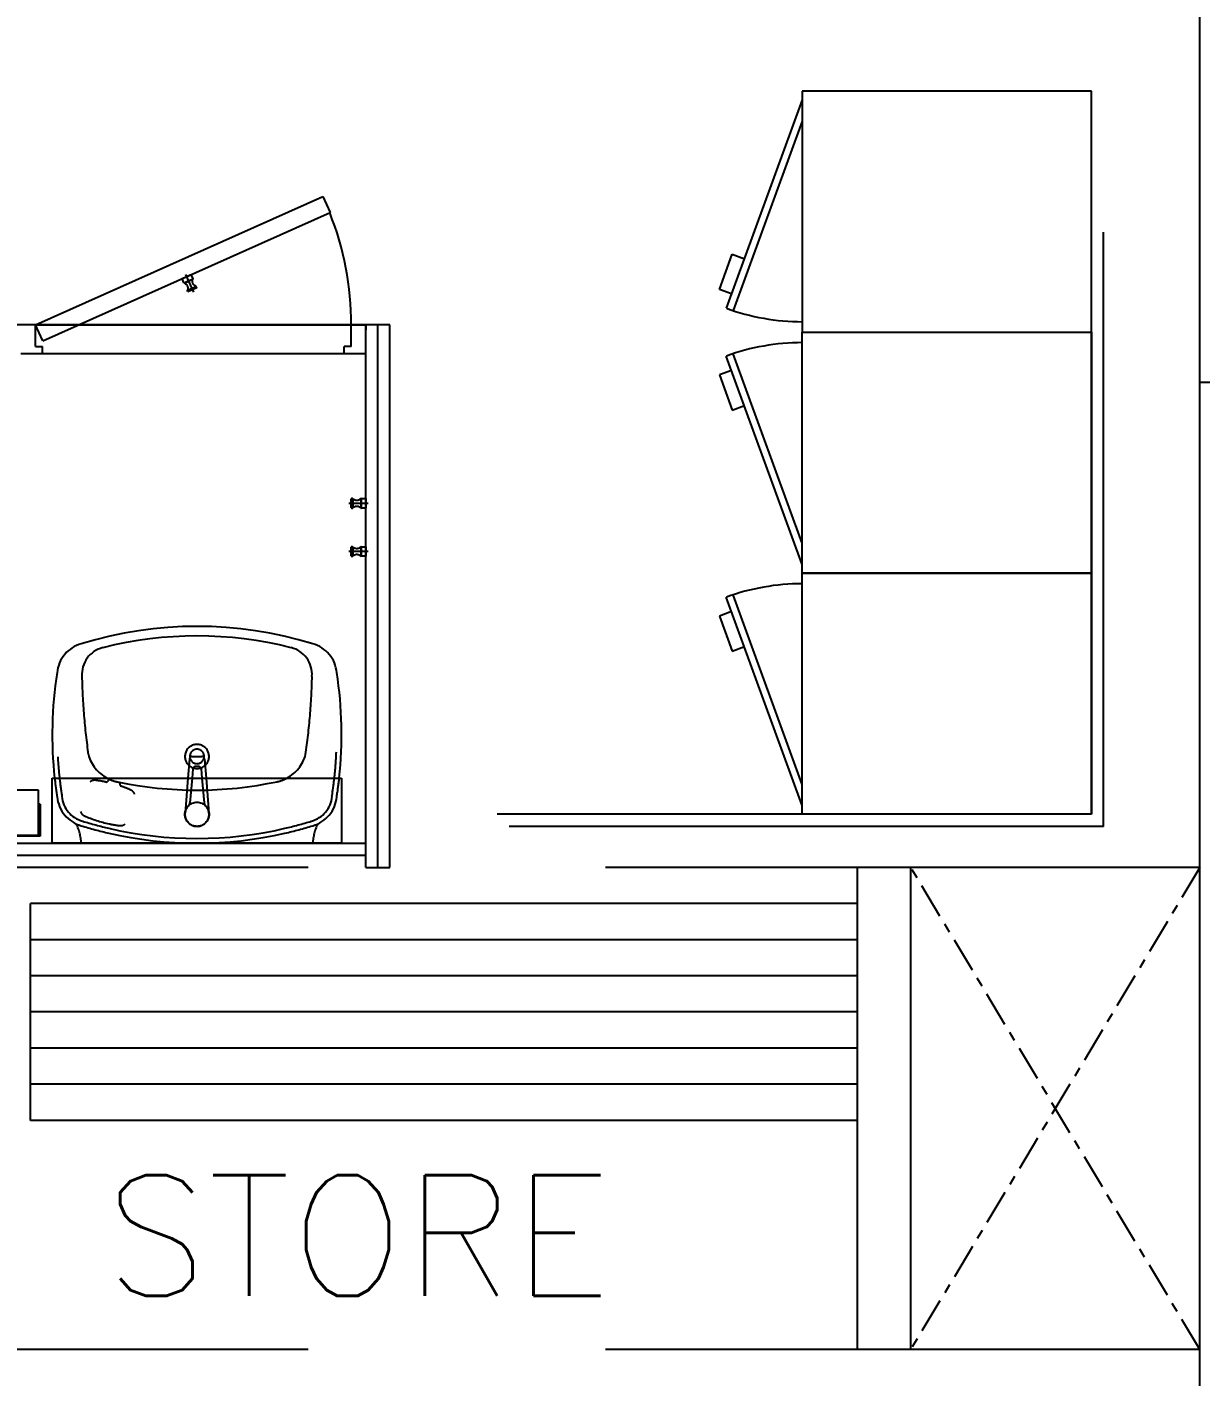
# Model space of a CAD drawing. Header units: millimetres. Extents: x 1638 to 3309, y -435 to 1865.
# Drawn here: x 2301.35 to 2313.88, y -188.63 to -174.22 of the extents above; entities that cross this region are included whole.
import ezdxf

# ---------------------------------------------------------------- set-up
doc = ezdxf.new("R2010")
doc.units = ezdxf.units.MM
for name, pattern in [('CENTER', [2, 1.25, -0.25, 0.25, -0.25]), ('HIDDEN', [9.525, 6.35, -3.175]), ('PHANTOM2', [31.75, 15.875, -3.175, 3.175, -3.175, 3.175, -3.175])]:
    doc.linetypes.add(name, pattern=pattern)
doc.layers.add('ballast', color=1, linetype='HIDDEN', lineweight=25)
for name, color, linetype in [('CUBICLE', 132, 'Continuous'), ('Furniture', 122, 'Continuous'), ('LAYER010', 7, 'Continuous'), ('Lining', 151, 'Continuous')]:
    doc.layers.add(name, color=color, linetype=linetype)
doc.styles.add('ROMANS', font='ROMANS.SHX')

# ---------------------------------------------------------------- blocks, each defined once
blk = doc.blocks.new('EXISTING BALLAST SYSTEM')
at = {"color": 8, "linetype": 'Continuous'}
for p, q in [((2313.877, -230.985), (2313.877, -156.015)), ((2313.877, -178.013), (2316.968, -178.013))]:
    blk.add_line(p, q, dxfattribs=at)
at = {"color": 8}
for p, q in [((2312.847, -182.76), (2312.847, -163.274)), ((2312.718, -182.631), (2312.718, -163.362)), ((2301.437, -177.403), (2304.507, -176.031)), ((2304.507, -176.031), (2304.586, -176.201)), ((2301.516, -177.572), (2304.586, -176.201)), ((2303.004, -176.907), (2303.098, -176.865)), ((2303.024, -176.952), (2303.004, -176.907)), ((2303.024, -176.952), (2303.118, -176.91)), ((2303.027, -176.955), (2303.118, -176.914)), ((2303.041, -176.863), (2303.124, -177.051)), ((2303.098, -176.865), (2303.118, -176.91)), ((2303.061, -177.032), (2303.153, -176.992)), ((2303.061, -177.036), (2303.156, -176.994)), ((2303.065, -177.044), (2303.061, -177.036)), ((2303.065, -177.044), (2303.159, -177.002)), ((2303.156, -177.009), (2303.072, -177.046)), ((2303.159, -177.002), (2303.156, -176.994)), ((2305.223, -177.403), (2295.307, -177.403)), ((2301.437, -177.403), (2301.283, -177.403)), ((2301.516, -177.572), (2301.437, -177.403)), ((2301.437, -177.635), (2301.437, -177.403)), ((2301.437, -177.403), (2304.811, -177.403)), ((2304.811, -177.403), (2304.966, -177.403)), ((2304.811, -177.635), (2304.811, -177.403)), ((2304.966, -183.198), (2304.966, -177.403)), ((2304.966, -177.403), (2304.966, -177.454)), ((2305.095, -183.198), (2305.095, -177.403)), ((2305.223, -183.198), (2305.223, -177.403)), ((2301.437, -177.635), (2301.514, -177.635)), ((2301.514, -177.712), (2301.514, -177.635)), ((2304.811, -177.635), (2304.734, -177.635)), ((2304.734, -177.712), (2304.734, -177.635)), ((2304.966, -177.712), (2304.966, -177.635)), ((2301.514, -177.712), (2301.283, -177.712)), ((2304.734, -177.712), (2301.514, -177.712)), ((2304.966, -177.712), (2304.734, -177.712)), ((2304.811, -179.355), (2304.811, -179.262)), ((2304.816, -179.257), (2304.825, -179.257)), ((2304.816, -179.257), (2304.816, -179.36)), ((2304.825, -179.257), (2304.825, -179.36)), ((2304.828, -179.259), (2304.828, -179.359)), ((2304.913, -179.259), (2304.913, -179.359)), ((2304.916, -179.257), (2304.916, -179.36)), ((2304.916, -179.257), (2304.966, -179.257)), ((2304.966, -179.257), (2304.966, -179.36)), ((2304.992, -179.309), (2304.785, -179.309)), ((2304.816, -179.36), (2304.825, -179.36)), ((2304.966, -179.36), (2304.916, -179.36)), ((2304.992, -179.824), (2304.785, -179.824)), ((2304.811, -179.87), (2304.811, -179.777)), ((2304.816, -179.772), (2304.816, -179.875)), ((2304.816, -179.772), (2304.825, -179.772)), ((2304.825, -179.772), (2304.825, -179.875)), ((2304.828, -179.774), (2304.828, -179.874)), ((2304.913, -179.774), (2304.913, -179.874)), ((2304.916, -179.772), (2304.916, -179.875)), ((2304.916, -179.772), (2304.966, -179.772)), ((2304.966, -179.772), (2304.966, -179.875)), ((2304.816, -179.875), (2304.825, -179.875)), ((2304.966, -179.875), (2304.916, -179.875)), ((2303.109, -182.013), (2303.216, -182.013)), ((2303.084, -182.037), (2303.066, -182.245)), ((2303.12, -182.145), (2303.111, -182.245)), ((2303.18, -182.121), (2303.145, -182.121)), ((2303.206, -182.145), (2303.215, -182.245)), ((2303.242, -182.037), (2303.26, -182.245)), ((2301.617, -182.94), (2301.617, -182.245)), ((2301.617, -182.245), (2304.708, -182.245)), ((2303.066, -182.245), (2303.035, -182.62)), ((2303.111, -182.245), (2303.087, -182.508)), ((2303.215, -182.245), (2303.238, -182.508)), ((2303.26, -182.245), (2303.291, -182.62)), ((2304.708, -182.245), (2304.708, -182.94)), ((2300.85, -182.369), (2301.468, -182.369)), ((2301.468, -182.369), (2301.468, -182.863)), ((2301.473, -182.523), (2301.473, -182.863)), ((2301.489, -182.523), (2301.473, -182.523)), ((2301.489, -182.523), (2301.489, -182.863)), ((2312.718, -182.631), (2305.223, -182.631)), ((2301.468, -182.858), (2300.85, -182.858)), ((2301.489, -182.863), (2301.234, -182.863)), ((2312.847, -182.76), (2305.223, -182.76)), ((2299.262, -182.94), (2304.966, -182.94)), ((2304.708, -182.94), (2301.617, -182.94)), ((2302.223, -182.94), (2301.927, -182.94)), ((2304.399, -182.94), (2304.103, -182.94)), ((2299.194, -183.069), (2304.966, -183.069)), ((2313.877, -183.198), (2295.333, -183.198)), ((2304.966, -183.198), (2305.223, -183.198)), ((2310.787, -188.349), (2310.787, -183.198)), ((2313.877, -188.349), (2295.333, -188.349))]:
    blk.add_line(p, q, dxfattribs=at)
at = {"color": 8, "linetype": 'CENTER', "ltscale": 0.3}
for p, q in [((2313.877, -188.349), (2310.787, -183.198)), ((2313.877, -183.198), (2310.787, -188.349))]:
    blk.add_line(p, q, dxfattribs=at)
at = {"color": 8}
blk.add_circle((2303.163, -182.631), 0.129, dxfattribs=at)
for centre, radius, start, end in [((2301.566, -177.403), 3.245, 0, 21.7012), ((2304.816, -179.262), 0.00515, 90, 180), ((2304.825, -179.262), 0.00515, 47.0745, 90), ((2304.87, -179.213), 0.0622, 227.0745, 312.9255), ((2304.916, -179.262), 0.00515, 90, 132.9255), ((2304.816, -179.355), 0.00515, 180, 270), ((2304.825, -179.355), 0.00515, 270, 312.9255), ((2304.87, -179.404), 0.0622, 47.0745, 132.9255), ((2304.916, -179.355), 0.00515, 227.0745, 270), ((2304.816, -179.777), 0.00515, 90, 180), ((2304.816, -179.87), 0.00515, 180, 270), ((2304.825, -179.777), 0.00515, 47.0745, 90), ((2304.87, -179.728), 0.0622, 227.0745, 312.9255), ((2304.87, -179.919), 0.0622, 47.0745, 132.9255), ((2304.916, -179.777), 0.00515, 90, 132.9255), ((2304.825, -179.87), 0.00515, 270, 312.9255), ((2304.916, -179.87), 0.00515, 227.0745, 270), ((2303.163, -184.808), 4.185, 72.8194, 107.1806), ((2303.163, -184.808), 4.082, 75.75, 104.25), ((2302.02, -181.149), 0.352, 105.3905, 174.9983), ((2302.228, -181.137), 0.295, 103.773, 184.0177), ((2304.097, -181.137), 0.295, 355.9823, 76.227), ((2304.306, -181.149), 0.352, 5.0017, 74.6095), ((2305.912, -181.781), 4.295, 171.1172, 186.1968), ((2308.94, -181.002), 7.008, 181.2733, 184.7006), ((2297.386, -181.002), 7.008, 355.2994, 358.7267), ((2300.413, -181.781), 4.295, 353.8032, 8.8828), ((2308.926, -181.004), 6.994, 184.7001, 188.1319), ((2297.4, -181.004), 6.994, 351.8681, 355.2999), ((2303.163, -182.013), 0.129, 311.5233, 228.4752), ((2305.912, -181.781), 4.243, 183.1813, 186.2724), ((2302.393, -181.888), 0.404, 195.0142, 241.9957), ((2303.109, -182.039), 0.0258, 90, 175.1945), ((2303.163, -182.013), 0.0773, 350.1019, 189.8952), ((2303.163, -182.013), 0.0773, 189.8952, 350.1019), ((2303.216, -182.039), 0.0258, 4.8055, 90), ((2303.933, -181.888), 0.404, 298.0043, 344.9858), ((2300.413, -181.781), 4.243, 353.7276, 357.5249), ((2303.163, -182.013), 0.129, 228.4752, 311.5233), ((2303.145, -182.147), 0.0258, 90, 174.9364), ((2303.18, -182.147), 0.0258, 5.0636, 90), ((2305.912, -181.781), 4.295, 186.1968, 188.8828), ((2305.912, -181.781), 4.243, 186.2724, 188.8828), ((2302.069, -182.341), 0.0735, 83.003, 130.962), ((2301.916, -183.595), 1.337, 77.8833, 83.0118), ((2302.164, -182.229), 0.0667, 299.0455, 331.7807), ((2302.393, -181.888), 0.404, 241.9957, 258.8835), ((2302.164, -182.229), 0.0667, 331.7807, 336.715), ((2303.163, -178.291), 4.082, 258.0045, 282.0863), ((2302.403, -182.295), 0.0667, 174.5886, 210.0959), ((2303.933, -181.888), 0.404, 281.1165, 298.0043), ((2300.413, -181.781), 4.243, 351.1172, 353.7276), ((2300.413, -181.781), 4.295, 351.1172, 353.8032), ((2302.02, -182.414), 0.352, 185.0017, 254.6095), ((2302.02, -182.414), 0.301, 185.0017, 254.6095), ((2301.916, -183.595), 1.337, 66.1301, 71.2587), ((2302.427, -182.44), 0.0735, 18.1799, 66.1389), ((2304.306, -182.414), 0.301, 285.3905, 354.9983), ((2304.306, -182.414), 0.352, 285.3905, 354.9983), ((2301.989, -182.58), 0.0735, 198.179, 246.138), ((2303.163, -182.631), 0.129, 134.6701, 45.3299), ((2303.036, -182.503), 0.0515, 314.6701, 354.9364), ((2303.29, -182.503), 0.0515, 185.0636, 225.3299), ((2301.373, -182.97), 0.554, 3.0744, 25.09), ((2303.163, -178.755), 4.185, 252.8194, 257.0197), ((2303.163, -178.755), 4.134, 252.8194, 256.8551), ((2303.163, -178.755), 4.134, 252.8194, 256.8551), ((2302.501, -181.425), 1.337, 246.1292, 258.0105), ((2302.501, -181.425), 1.337, 258.0105, 263.011), ((2302.347, -182.679), 0.0735, 263.0022, 310.9612), ((2303.163, -178.755), 4.134, 283.1449, 287.1806), ((2303.163, -178.755), 4.185, 282.9802, 287.1806), ((2304.953, -182.97), 0.554, 154.91, 176.9256), ((2303.163, -178.755), 4.134, 256.8551, 283.1449), ((2303.163, -178.755), 4.185, 257.0197, 282.9802), ((2303.163, -178.755), 4.185, 257.0197, 282.9802), ((2303.163, -178.755), 4.185, 257.0197, 282.9802)]:
    blk.add_arc(centre, radius, start, end, dxfattribs=at)
at = {"color": 8, "extrusion": (0, 0, -1)}
for centre, major_axis, start_param, end_param in [((2303.029, -176.95), (0.00364, 0.00364), 2.758921, 3.508111), ((2303.002, -177.012), (0.044, -0.044), 4.329717, 5.828098), ((2303.177, -176.934), (0.044, 0.044), 2.758921, 4.257302), ((2303.114, -176.913), (0.00364, -0.00364), 5.078908, 5.828098), ((2303.066, -177.034), (0.00364, 0.00364), 3.508111, 4.257302), ((2303.07, -177.042), (0.00364, -0.00364), 0.366519, 1.937315), ((2303.151, -176.996), (0.00364, 0.00364), 5.900513, 6.649704), ((2303.154, -177.004), (0.00364, -0.00364), 5.078908, 6.649704)]:
    blk.add_ellipse(centre, major_axis=major_axis, ratio=1, start_param=start_param, end_param=end_param, dxfattribs=at)
at = {"layer": 'CUBICLE', "color": 8}
blk.add_line((2305.223, -183.198), (2305.223, -177.403), dxfattribs=at)
at = {"layer": 'Furniture', "color": 8}
for p, q in [((2312.718, -174.904), (2309.628, -174.904)), ((2309.628, -174.904), (2309.628, -177.48)), ((2312.718, -177.48), (2312.718, -174.904)), ((2309.628, -174.999), (2308.817, -177.225)), ((2309.628, -175.225), (2308.89, -177.25)), ((2308.743, -177.023), (2308.88, -176.648)), ((2308.88, -176.648), (2309.01, -176.695)), ((2308.873, -177.07), (2308.743, -177.023)), ((2309.628, -177.48), (2312.718, -177.48)), ((2309.628, -180.056), (2309.628, -177.48)), ((2309.628, -177.48), (2312.718, -177.48)), ((2312.718, -177.48), (2312.718, -180.056)), ((2309.628, -179.961), (2308.817, -177.735)), ((2309.628, -179.735), (2308.89, -177.71)), ((2308.873, -177.89), (2308.743, -177.937)), ((2308.743, -177.937), (2308.88, -178.312)), ((2308.88, -178.312), (2309.01, -178.265)), ((2312.718, -180.056), (2309.628, -180.056)), ((2309.628, -180.056), (2312.718, -180.056)), ((2309.628, -182.631), (2309.628, -180.056)), ((2312.718, -180.056), (2312.718, -182.631)), ((2309.628, -182.311), (2308.89, -180.285)), ((2309.628, -182.537), (2308.817, -180.31)), ((2308.873, -180.466), (2308.743, -180.513)), ((2308.743, -180.513), (2308.88, -180.888)), ((2308.88, -180.888), (2309.01, -180.84)), ((2312.718, -182.631), (2309.628, -182.631)), ((2301.386, -185.902), (2301.386, -183.584)), ((2310.22, -183.584), (2301.386, -183.584)), ((2310.22, -183.971), (2301.386, -183.971)), ((2310.22, -184.357), (2301.386, -184.357)), ((2310.22, -184.743), (2301.386, -184.743)), ((2310.22, -185.13), (2301.386, -185.13)), ((2310.22, -185.516), (2301.386, -185.516)), ((2310.22, -185.902), (2301.386, -185.902))]:
    blk.add_line(p, q, dxfattribs=at)
for centre, start, end in [((2309.628, -174.999), 250, 270), ((2309.628, -179.961), 90, 110), ((2309.628, -182.537), 90, 110)]:
    blk.add_arc(centre, 2.369, start, end, dxfattribs=at)
at = {"layer": 'Lining', "color": 8, "linetype": 'PHANTOM2'}
blk.add_line((2310.22, -188.349), (2310.22, -183.198), dxfattribs=at)
at = {"layer": 'LAYER010', "color": 8, "linetype": 'Continuous', "style": 'ROMANS'}
blk.add_text('STORE', height=1.2878, dxfattribs=at).set_placement((2302.176, -187.776))

msp = doc.modelspace()

# ---------------------------------------------------------------- block references
at = {"layer": 'ballast'}
msp.add_blockref('EXISTING BALLAST SYSTEM', (0, 0), dxfattribs=at)

doc.saveas('drawing.dxf')
